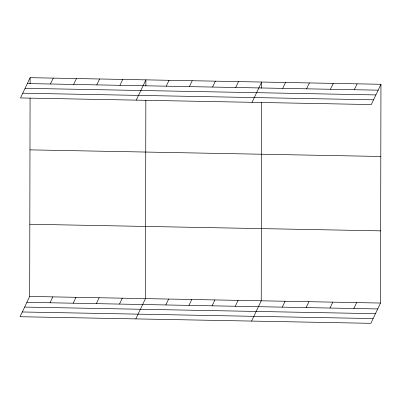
<?xml version="1.0" encoding="UTF-8"?>
<svg xmlns="http://www.w3.org/2000/svg" width="401" height="401" viewBox="0 0 401 401"><rect width="100%" height="100%" fill="white"/><g stroke="black" fill="none" stroke-linecap="round" stroke-linejoin="round"><path stroke-width="0.6" d="M380.95 84.28L371.321 104.561L20.486 97.954L30.115 77.679L380.95 84.28L380.514 303.046L370.885 323.321L20.05 316.72L29.679 296.439L30.075 98.039M30.105 83.849L30.115 77.679M145.849 100.22L145.453 298.62L135.824 318.9M145.879 86.025L145.889 79.854L136.265 100.135M261.627 102.4L261.231 300.8L251.602 321.076M261.652 88.205L261.668 82.035L252.039 102.315M50.471 84.004L53.273 78.115M73.629 84.441L76.426 78.551M96.781 84.877L99.583 78.987M119.939 85.313L122.736 79.418M50.035 302.77L52.832 296.875M166.25 86.185L169.047 80.29M73.193 303.206L75.989 297.311M189.402 86.621L192.199 80.726M96.345 303.642L99.142 297.748M212.56 87.057L215.357 81.162M119.503 304.078L122.3 298.184M235.713 87.493L238.51 81.598M165.808 304.95L168.61 299.056M282.725 88.375L285.522 82.486M188.966 305.387L191.763 299.492M306.58 88.827L309.382 82.937M212.119 305.823L214.921 299.928M330.439 89.278L333.236 83.383M235.277 306.259L238.074 300.364M354.294 89.724L357.096 83.834M282.289 307.141L285.086 301.251M306.143 307.592L308.94 301.697M330.003 308.038L332.8 302.148M353.857 308.489L356.654 302.595M27.318 83.568L378.153 90.175M25.062 88.315L375.897 94.922M22.742 93.207L373.577 99.814M29.97 149.869L380.805 156.475M29.824 224.249L380.659 230.856M29.679 296.439L380.514 303.046M26.882 302.334L377.717 308.94M24.626 307.081L375.461 313.687M22.306 311.973L373.141 318.574"/></g></svg>
